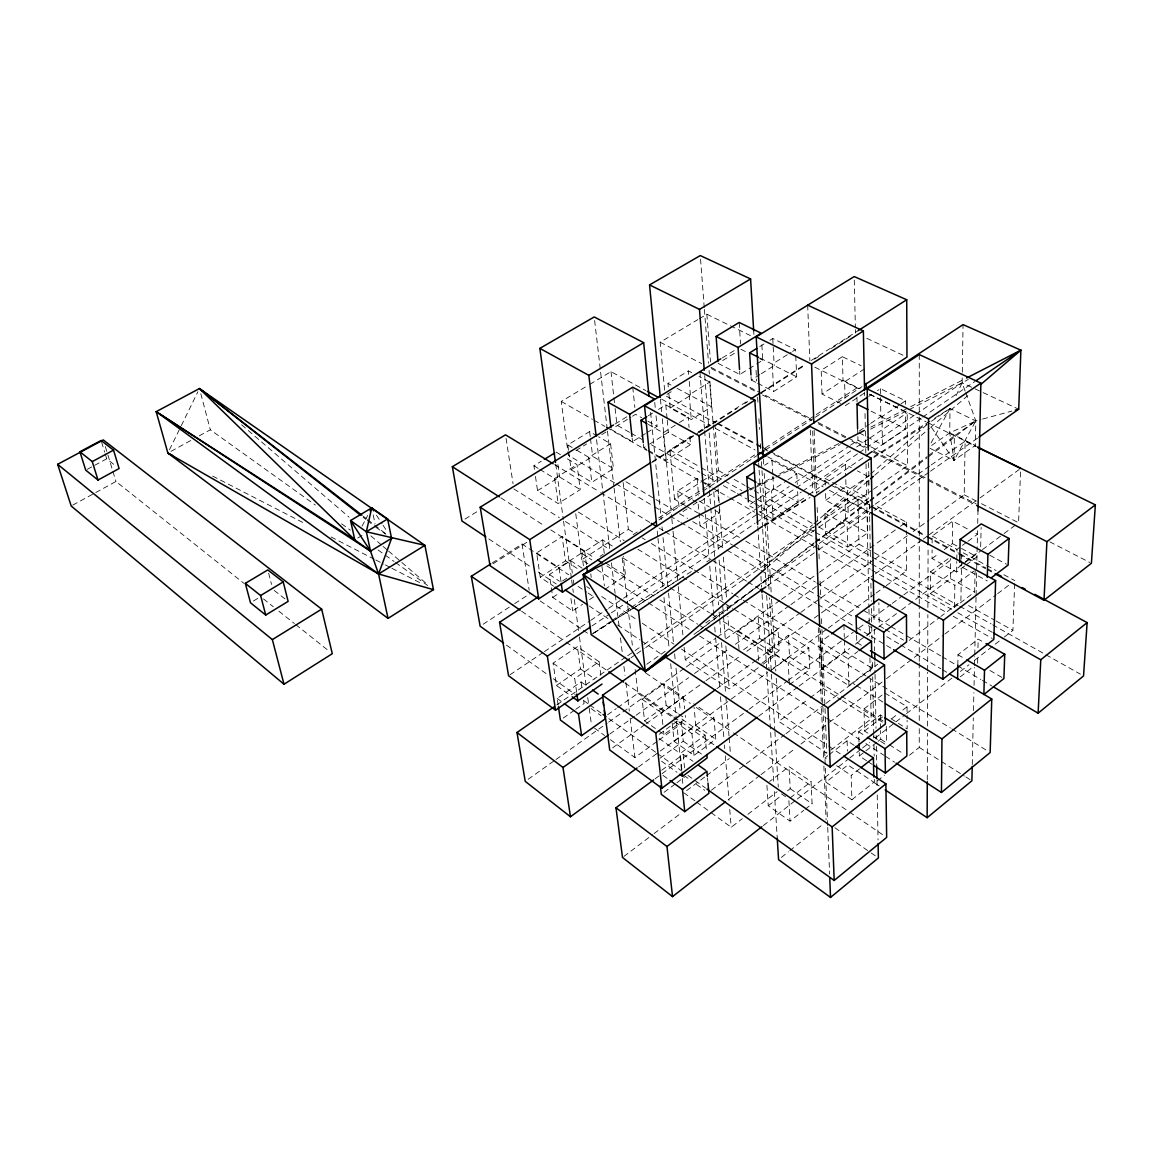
<?xml version="1.0" encoding="UTF-8"?>
<svg xmlns="http://www.w3.org/2000/svg" width="1153" height="1153" viewBox="0 0 1153 1153"><rect width="100%" height="100%" fill="white"/><g stroke="black" fill="none" stroke-linecap="round" stroke-linejoin="round"><path stroke-width="0.75" stroke-dasharray="5 3.75" d="M909.515 755.201L919.258 747.418L919.258 727.687M919.258 720.524L919.258 663.119M919.258 661.318L919.258 605.714M919.258 603.913L919.258 537.543M919.258 535.756L919.272 413.768M919.272 411.981L919.272 354.576M927.286 779.976L927.444 733.265M927.473 726.073L927.661 672.185M927.661 670.383L927.862 614.693M927.891 607.516L928.093 546.436M975.135 570.101L974.645 592.022L954.54 607.256L930.37 593.608L930.457 571.787L949.265 557.893M964.773 565.936L956.615 572.018L932.056 558.542L932.1 549.895M932.128 542.977L932.157 536.073L952.695 521.156L968.203 529.342M965.71 392.755L975.813 420.903L975.294 445.418L954.05 460.393L949.726 432.879L950 408.522L975.813 420.903L980.958 419.505M930.37 593.608L950.432 578.633L950.692 558.513M944.264 549.577L952.407 543.596L952.695 521.156M931.538 427.475L954.05 460.393L975.813 420.903L954.367 435.834L954.05 460.393L928.511 447.595M954.54 607.256L954.857 585.306L973.781 571.124M956.615 572.018L956.759 561.583M956.788 559.854L956.947 549.419L961.054 546.392M957.826 665.122L957.984 654.76L978.176 639.108L984.431 642.682M965.119 391.098L962.135 382.825L962.279 374.004M962.308 372.246L963.058 324.627M961.573 560.805L960.896 601.261L940.819 616.451M961.602 559.046L961.717 552.013L985.123 564.624M930.644 518.951L964.211 494.81L965.119 441.21L976.231 446.658M972.267 764.583L973.319 717.8M973.478 710.608L973.881 692.607M974.054 685.415L974.458 667.414M974.501 665.612L974.703 656.619M974.746 654.818L976.043 597.24M976.087 595.438L977.542 530.654M977.715 523.462L977.989 510.865M977.6 663.249L977.773 656.36M977.975 647.727L978.176 639.108M980.67 546.825L981.131 527.44M1004.378 637.032L1012.896 630.374L1014.698 582.38M1020.52 471.966L1018.575 522.741L980.194 503.025M956.068 395.666L962.135 382.825L968.318 379.38M169.448 449.829L180.502 427.259M181.295 425.644L197.869 391.775M362.042 526.157L367.692 515.506M931.091 442.911L950 408.522L931.754 420.023M764.021 567.492L812.591 524.918M813.932 523.721L869.247 475.223M870.587 474.042L927.243 424.362M766.86 567.564L816.021 525.494M817.391 524.312L869.29 479.907M874.752 475.223L929.376 428.469M930.745 427.302L970.35 393.404M851.894 799.764L873.873 782.238L847.844 765.001L825.923 782.195L851.894 799.764L851.188 775.407L859.518 768.835M781.374 857.428L788.378 851.836M789.776 850.727L823.357 823.934M879.191 785.942L874.695 782.973L884.452 775.191M766.918 785.366L768.258 805.76L790.064 821.152L803.828 810.3M805.212 809.219L812.087 803.8L811.063 781.619L788.998 766.601L769.584 781.532M866.566 760.735L859.331 756.008L864.692 751.799M866.033 750.747L876.741 742.345M878.082 741.307L880.748 739.203L880.618 730.541M960.276 676.84L972.267 667.443M763.3 825.62L795.916 800.11M797.328 799L848.392 759.063M849.804 757.953L861.147 749.075M862.574 747.966L869.665 742.417M875.329 737.992L905.119 714.687M906.532 713.577L951.917 678.079M960.42 671.421L968.924 664.762M974.602 660.323L1002.966 638.142M790.209 797.89L811.063 781.619M891.788 718.65L897.337 714.327M902.885 710.003L907.051 706.746L884.769 692.953L864.001 708.922L864.505 730.988L871.855 735.7M827.724 755.791L824.957 757.939L827.868 759.885M829.108 754.725L847.109 740.759L854.416 745.515M858.985 742.143L858.711 731.766L880.359 714.975L883.299 716.82M768.258 805.76L781.993 795.094M787.485 790.828L790.223 788.695L788.998 766.601M864.505 730.988L883.702 716.071M711.084 812.634L731.204 827.277L742.33 818.659M747.893 814.349L777.108 791.736M830.938 750.026L871.135 718.895L870.342 679.391M728.264 799.649L759.625 775.681M761.052 774.585L795.253 748.427M800.96 744.074L828.041 723.363M829.468 722.282L885.057 679.78M886.484 678.685L943.5 635.087M944.927 634.006L996.235 594.775M997.662 593.68L1009.062 584.96M693.962 634.481L814.148 542.789M815.575 541.708L868.526 501.324M869.953 500.229L927.185 456.574M928.612 455.478L954.367 435.834M698.257 631.44L814.133 543.539M815.575 542.458L868.512 502.304M869.938 501.209L927.171 457.799M928.597 456.718L975.813 420.903L949.726 432.879L931.336 445.634M828.877 635.851L820.662 641.875L821.729 668.567L848.925 685.588L871.999 668.12L871.855 660.972M623.946 856.391L652.627 834.671M654.054 833.59L681.293 812.966M711.415 790.165L784.53 734.792M785.971 733.712L824.683 704.397M826.11 703.316L877.736 664.229M909.285 640.347L939.392 617.547M686.611 790.612L705.117 776.704M706.544 775.638L729.316 758.53M825.029 708.403L826.787 753.255L778.751 721.403L808.628 698.949M810.055 697.882L822.867 688.269L820.576 630.705M664.142 792.27L675.485 783.809M676.897 782.757L685.401 776.416L690.935 780.394M848.925 685.588L848.147 658.767L857.746 651.575M821.729 668.567L844.731 651.445L844.356 639.007M861.334 645.233L856.78 642.48L865.197 636.211M866.609 635.159L873.628 629.942M963.865 562.794L959.685 565.892L987.213 580.896M965.263 561.756L977.802 552.431M758.645 716.229L797.645 687.202M799.087 686.121L849.631 648.505M855.396 644.21L861.176 639.915M866.955 635.606L877.058 628.082M878.5 627.016L900.162 610.888M901.617 609.807L981.03 550.687M982.471 549.621L1002.692 534.574M1004.133 533.493L1015.692 524.889M966.128 564.912L976.995 556.813L960.089 547.718M672.199 722.989L674.101 741.35L694.02 755.431L715.768 739.304L713.909 717.526L693.746 703.791M789.373 684.738L809.781 669.605L808.815 647.885L788.393 635.217L767.855 650.105L769.08 670.08M661.721 770.233L683.196 754.379L692.967 761.311M655.034 778.866L747.62 710.378M749.061 709.311L786.677 681.495M788.119 680.414L853.22 632.262M859.014 627.981L890.837 604.446M892.278 603.379L902.41 595.885M903.851 594.818L954.482 557.36M681.841 769.296L680.241 753.485L705.088 735.153L680.991 718.463M962.424 545.369L966.545 542.342M967.915 541.333L977.513 534.257L974.415 532.614M694.02 755.431L691.944 733.639L713.909 717.526M789.286 683.066L788.22 663.004L808.815 647.885M660.208 758.126L683.253 741.206L681.005 718.247M932.056 558.542L938.83 553.555M638.56 766.932L658.839 752.087M660.28 751.035L729.806 700.145M731.261 699.078L767.466 672.574M773.259 668.336L826.86 629.106M828.301 628.054L874.651 594.126M876.107 593.074L884.798 586.704M886.239 585.652L906.517 570.807L906.33 530.841M674.101 741.35L695.778 725.482L694.063 707.12M770.535 670.758L789.531 656.85L788.393 635.217M659.156 734.331L679.535 719.53M658.392 730.627L663.926 734.533L685.574 718.795L685.257 715.451M761.787 663.35L779.226 650.667L778.001 629.091L758.141 616.769L737.675 631.325L739.116 651.041M610.398 739.693L634.914 757.55L657.513 741.091M658.925 740.067L681.538 723.608L677.171 720.582M684.089 647.265L685.271 659.761L729.215 688.903L761.744 665.209M763.156 664.186L773.072 656.965L769.555 597.845M716.849 688.716L754.639 661.318M756.094 660.265L808.426 622.332M814.234 618.109L820.057 613.9M821.512 612.848L873.844 574.9M875.3 573.848L921.809 540.123M923.265 539.071L927.632 535.914M929.073 534.862L978.508 499.018M979.964 497.966L1019.209 469.516M644.57 720.856L666.146 705.348L663.883 683.787L642.091 699.266L644.57 720.856L657.008 729.647M743.599 649.716L759.524 638.258L758.141 616.769M612.618 747.85L644.714 724.747M646.17 723.695L704.526 681.697M705.982 680.645L740.99 655.452M746.827 651.258L799.346 613.454M800.816 612.402L819.769 598.753M821.239 597.701L873.758 559.897M875.213 558.859L907.31 535.756M913.147 531.547L929.188 520.003M662.86 724.531L661.606 712.871L683.47 697.133L663.883 683.787M758.559 660.482L757.478 643.864L778.001 629.091M609.75 734.072L634.582 716.33M636.038 715.278L688.629 677.69M694.466 673.525L729.532 648.462M735.369 644.296L789.416 605.656M790.886 604.619L818.63 584.787M820.1 583.735L898.98 527.368M900.435 526.316L906.287 522.15L875.055 505.317M528.175 779.284L554.521 760.548M555.977 759.51L607.213 723.104M608.683 722.066L684.81 667.976M686.266 666.938L719.933 643.014M725.799 638.848L779.961 600.367M781.417 599.329L818.01 573.315M819.48 572.277L858.999 544.187L857.875 496.064L868.814 501.959M607.559 714.788L616.235 708.648M617.677 707.625L637.926 693.284L634.813 666.535M685.271 659.761L715.782 638.157M717.238 637.133L728.855 628.904L727.889 616.336M847.729 546.998L867.661 532.873L867.229 511.471L844.99 499.379L824.928 513.244L825.707 534.574L847.729 546.998L847.138 525.566L867.229 511.471M646.761 664.272L665.915 650.84M705.708 622.966L817.736 544.475M819.206 543.438L873.743 505.23M875.213 504.192L929.75 465.985M931.22 464.962L965.119 441.21M767.321 585.854L817.304 550.73M818.774 549.693L868.757 514.584M874.637 510.448L929.03 472.226M930.5 471.188L977.542 438.14M563.197 718.103L574.338 710.32M575.722 709.354L584.067 703.517L583.605 700.188M825.707 534.574L845.596 520.666L844.99 499.379M825.577 493.527L825.822 500.272L848.161 512.523L868.382 498.442L867.95 476.434L857.414 470.871M556.841 704.872L626.194 656.763M627.664 655.74L633.573 651.647M635.044 650.623L642.423 645.507M643.907 644.484L815.085 525.739M816.555 524.716L857.875 496.064M630.95 657.815L635.389 654.731M636.86 653.693L644.253 648.562M645.738 647.539L817.261 528.319M818.731 527.296L871.956 490.299M873.441 489.276L907.454 465.639L907.209 412.774L869.362 394.196M558.182 705.088L557.187 698.444L581.069 681.913L586.776 685.963M576.659 692.304L574.713 678.54L599.113 661.721L577.394 646.674L553.094 663.191L556.423 685.458L570.721 695.763M848.161 512.523L847.57 490.486L867.95 476.434M556.423 685.458L580.478 668.927L577.394 646.674M825.822 500.272L845.985 486.407L845.754 477.991M931.451 421.22L950 408.522M763.473 525.595L806.624 496.179M808.109 495.17L864.649 456.631M873.585 450.549L921.189 418.107M922.674 417.083L974.761 381.6M759.323 511.442L773.072 519.297L798.121 502.232L797.631 491.596M859.201 432.937L882.405 444.77L905.653 428.93L905.566 411.376M610.542 621.51L591.172 634.669L610.931 622.274M612.027 620.501L629.913 608.366M631.397 607.357L755.056 523.404M756.541 522.395L801.234 492.057M802.733 491.048L857.846 453.619M859.345 452.61L914.459 415.181M915.958 414.172L962.135 382.825L981.534 391.876M825.289 485.096L825.044 478.351L845.38 464.529L851.404 467.7M591.965 625.978L609.807 613.915M611.306 612.906L627.664 601.837M629.149 600.843L758.515 513.344M760 512.336L850.712 450.996M856.665 446.975L868.555 438.933M870.039 437.924L907.209 412.774M510.058 674.75L542.904 652.612M544.403 651.604L589.197 621.409M590.682 620.4L607.112 609.317M608.597 608.308L622.043 599.257M623.528 598.248L756.411 508.646M757.91 507.651L789.257 486.508M795.239 482.473L848.983 446.24M850.482 445.231L857.947 440.201L857.861 436.598M772.899 476.247L773.591 488.584L748.628 505.345L753.212 507.954M859.1 431.164L869.247 424.362M870.702 423.382L880.834 416.579L880.561 397.381M773.072 519.297L771.472 490.875L786.375 480.859M787.859 479.864L796.809 473.854L772.02 460.378L764.598 465.293M882.405 444.77L882.016 416.622L899.643 404.789M901.098 403.795L905.509 400.84L880.445 388.662L877.519 390.593M582.15 568.198L570.649 560.704L549.404 574.54L552.734 597.441L572.652 610.903L582.496 604.331M589.543 599.632L593.752 596.822L593.305 593.276M604.835 589.428L625.517 575.621L623.269 556.207M719.198 509.41L719.458 512.926L700.015 525.898L698.084 503.068L717.714 490.111L718.65 502.391M868.728 396.416L871.654 394.47M845.25 405.697L864.808 392.813M552.734 597.441L558.744 593.478M687.102 508.891L679.65 513.806L687.664 518.403M693.068 504.956L697.551 502.002M562.592 580.939L568.602 577.004M600.108 556.322L603.12 554.362M633.127 534.675L640.636 529.746M658.651 517.942L705.175 487.431M706.674 486.436L754.696 454.945M765.203 448.056L814.724 415.57M816.223 414.59L856.751 388.013M658.954 519.931L756.656 455.781M765.678 449.857L813.773 418.265M815.272 417.285L861.882 386.687M483.136 624.234L513.2 604.604M514.699 603.624L529.731 593.809M587.871 563.687L581.833 559.781L628.399 529.357L622.836 479.893M685.358 505.605L674.534 499.235L700.865 482.026M702.336 481.075L718.434 470.554L714.975 424.967M540.267 577.249L565.503 560.834L562.145 536.577L536.635 552.936L540.267 577.249L553.599 586.185M840.609 403.377L822.031 394.067L843.03 380.404L842.382 356.709L861.147 365.732M561.021 581.674L559.046 567.694L584.657 551.019L562.145 536.577M864.433 368.902L844.601 381.802L845.063 398.88M583.404 565.763L581.789 553.454L602.601 539.892L612.733 546.277M679.002 506.816L677.56 491.092L697.133 478.351L703.013 481.709M842.382 356.709L821.181 370.315L822.031 394.067M648.202 450.275L665.872 460.393L690.532 444.626L689.653 434.292M757.68 383.3L773.721 391.501L796.694 376.829L795.7 354.692M492.201 562.995L522.035 544.029L568.645 574.742M674.534 499.235L669.922 449.944L692.319 435.704M698.286 431.914L714.701 421.465M652.367 461.589L696.268 433.658M697.796 432.692L749.263 399.947M761.369 392.236L805.284 364.305M811.337 360.442L858.264 330.58M493.066 563.759L527.944 541.564M652.295 462.411L697.781 433.456M699.294 432.49L711.43 424.765M712.943 423.8L737.214 408.349M744.795 403.536L747.821 401.604M761.47 392.914L805.457 364.924M814.551 359.131L820.619 355.268M831.227 348.509L852.456 334.99M648.375 424.463L663.234 432.779L677.906 423.54M679.376 422.618L688.182 417.083L689.062 427.417M760.173 358.151L772.265 364.175L791.117 352.314M792.572 351.406L795.469 349.575L795.628 352.977M643.432 444.323L643.778 447.753L648.116 445.015M649.557 444.107L668.351 432.26L690.532 444.626M751.064 376.627L751.266 380.029L759.856 374.61M761.297 373.716L774.182 365.587L796.694 376.829M535.468 476.434L537.543 490.659L558.138 503.558L580.247 489.607L577.019 464.616L566.584 458.361M568.76 452.034L571.095 469.775L591.835 482.3L613.468 468.651L610.6 443.732L598.609 436.785M668.927 394.009L670.21 408.061L691.31 419.562L711.617 406.764L709.715 382.061L699.049 376.483M594.213 632.752L613.972 620.285M615.5 619.334L633.746 607.833M635.26 606.882L691.526 571.427M706.731 561.842L709.772 559.926M764.497 525.422L808.599 497.635M816.194 492.85L819.235 490.933M873.974 456.429L930.226 420.975M612.445 621.323L630.691 609.894M632.204 608.943L683.888 576.558M764.439 526.071L810.04 497.491M873.873 457.482L927.07 424.131M611.133 429.42L632.521 441.657L639.742 437.146M641.183 436.238L645.507 433.528M646.963 432.62L657.066 426.307L655.898 414.359M718.088 363.368L739.851 374.494L747.475 369.724M749.003 368.758L755.1 364.953M756.627 363.988L762.724 360.168L761.773 343.306M539.849 469.415L554.679 478.509L577.019 464.616M576.788 450.246L588.722 457.337L610.6 443.732M677.07 388.33L689.22 394.816L709.715 382.061M537.543 490.659L559.551 476.953L580.247 489.607M571.095 469.775L592.656 456.343L613.468 468.651M670.21 408.061L690.445 395.465L711.617 406.764M648.26 415.772L652.641 413.048M658.493 409.416L665.8 404.89L688.182 417.083M759.726 346.592L764.064 343.897M769.858 340.308L772.755 338.506L795.469 349.575M464.976 519.081L478.726 510.592M575.952 450.564L586.603 443.991M601.794 434.609L607.876 430.847M671.233 391.732L665.122 395.508L715.638 422.805M615.716 426.596L630.994 417.155M632.521 416.204L635.577 414.316L641.717 417.746M722.657 360.543L736.335 352.097M615.082 424.03L627.347 416.464M722.369 357.862L736.176 349.359M534.43 469.329L533.911 465.769L541.333 461.214M568.53 450.261L567.824 444.943L589.615 431.568L597.11 435.906M668.279 386.976L667.947 383.459L688.384 370.906L692.953 373.298M253.473 600.987L257.926 598.292M357.776 538.033L362.273 535.323M614.592 482.905L568.357 455.248L561.252 401.46L588.376 385.203M589.889 384.295L610.989 371.655L645.81 390.579M664.632 390.175L660.15 342.21L697.81 319.64M699.323 318.732L706.861 314.221L750.372 335.581M72.74 505.144L115.977 481.478L243.802 583.245M171.019 451.327L191.456 440.143M199.325 435.834L210.336 429.81L315.331 505.028M87.21 469.343L93.206 466.1M94.705 465.293L106.71 458.808L114.969 465.308M749.349 489.42L773.303 477.14M779.687 473.854L838.793 443.545M870.731 427.172L909.068 407.499M910.668 406.692L964.975 378.833M750.199 490.097L753.413 488.468M755.028 487.661L774.283 477.904M775.897 477.097L840.119 444.582M870.63 429.147L907.555 410.454M909.155 409.646L962.135 382.825M982.673 419.043L1011.844 411.088M866.753 338.319L906.964 357.084M983.149 392.625L1018.704 409.214M843.03 380.404L860.109 388.777M949.726 432.879L975.294 445.418M814.854 367.216L859.994 389.368M869.665 394.124L926.09 421.811M927.704 422.603L976.058 446.326M871.077 411.174L882.016 416.622M880.834 416.579L905.653 428.93M740.903 349.273L748.701 353.164M759.611 358.612L762.724 360.168M751.266 380.029L756.08 382.493M857.947 440.201L869.117 445.937M870.717 446.759L907.454 465.639M964.211 494.81L978.594 502.204M212.671 476.103L305.459 523.822M331.07 536.995L374.264 559.219M375.864 560.041L383.863 564.148M385.462 564.97L390.262 567.449M391.861 568.27L422.257 583.908M710.868 367.259L811.597 419.144M817.996 422.445L846.778 437.261M848.377 438.082L865.961 447.148M873.96 451.27L926.724 478.452M928.324 479.273L976.288 503.976M1049.835 541.867L1089.801 562.462M660.15 342.21L701.701 363.627M711.286 368.571L756.037 391.645M762.436 394.946L811.971 420.499M818.371 423.8L845.538 437.809M851.937 441.095L866.321 448.517M872.706 451.817L927.041 479.835M928.641 480.657L974.991 504.553M667.947 383.459L670.988 385.088M989.764 555.256L1006.598 564.249M845.985 486.407L868.382 498.442M952.407 543.596L958.561 546.897M825.044 478.351L831.054 481.579M832.552 482.386L847.57 490.486M932.157 536.073L956.947 549.419M986.68 565.474L996.048 570.519M1003.845 574.713L1014.77 580.608M717.872 423.18L760.663 446.283M762.248 447.133L768.59 450.564M770.175 451.414L828.805 483.093M835.147 486.508L870.011 505.345M871.596 506.196L925.484 535.295M927.07 536.159L958.763 553.267M960.348 554.132L985.714 567.824M987.299 568.674L993.627 572.104M717.224 423.655L755.114 444.136M756.685 444.986L767.739 450.953M774.052 454.368L829.31 484.231M830.881 485.082L870.356 506.412M871.927 507.262L925.6 536.275M927.185 537.125L957.177 553.339M958.748 554.189L985.584 568.703M987.17 569.553L993.482 572.969M661.635 399.169L709.124 424.967M715.451 428.397L755.028 449.901M767.682 456.775L823.083 486.869M829.425 490.313L868.987 511.802M845.596 520.666L867.661 532.873M950.432 578.633L974.645 592.022M824.928 513.244L847.138 525.566M930.457 571.787L954.857 585.306M773.591 488.584L798.121 502.232M647.856 421.162L657.066 426.307M757.579 483.121L771.472 490.875M858.999 544.187L906.517 570.807M968.549 605.541L994.535 620.098M996.062 620.963L1012.896 630.374M718.434 470.554L727.831 475.843M734.101 479.374L745.069 485.543M746.64 486.422L812.447 523.448M818.716 526.964L870.429 556.049M871.999 556.942L958.186 605.411M959.743 606.291L991.09 623.917M992.661 624.811L1044.373 653.895M1045.93 654.774L1080.404 674.159M669.922 449.944L699.655 466.763M701.211 467.657L723.118 480.052M724.689 480.931L741.898 490.674M749.724 495.098L813.874 531.389M815.445 532.282L870.212 563.255M871.769 564.148L951.571 609.288M957.84 612.834L992.257 632.305M629.509 432.332L616.999 425.212L614.794 405.582M631.08 433.211L642.019 439.437M651.402 444.77L699.871 472.312M701.442 473.206L717.08 482.098M723.335 485.644L735.845 492.763M737.401 493.643L746.784 498.975M748.355 499.869L753.039 502.535M754.61 503.429L814.018 537.197M815.589 538.076L870.313 569.193M871.884 570.072L946.93 612.733M953.185 616.293L992.286 638.503M643.778 447.753L646.732 449.439M704.483 482.545L711.833 486.753M561.252 401.46L592.455 419.317M594.011 420.211L604.936 426.451M606.492 427.345L647.049 450.564M648.606 451.457L700.087 480.916M701.644 481.81L710.997 487.171M712.568 488.065L728.163 497.001M729.719 497.88L754.682 512.177M756.238 513.071L813.946 546.104M815.517 546.998L870.111 578.244M699.035 501.022L709.254 506.974M715.091 510.375L719.458 512.926M989.98 670.469L1002.346 677.676M677.56 491.092L696.614 502.218M957.984 654.76L965.364 659.069M686.914 506.513L697.738 512.883M699.28 513.791L739.52 537.471M745.703 541.103L815.33 582.078M816.872 582.986L861.738 609.389M863.294 610.297L889.597 625.776M891.139 626.699L905.062 634.885M906.604 635.793L940.646 655.826M942.203 656.734L956.125 664.935M957.667 665.843L980.872 679.492M982.428 680.414L991.71 685.876M883.803 628.457L879.235 625.762L878.874 602.702M885.317 629.351L903.548 640.131M567.824 444.943L575.289 449.367M625.92 481.738L673.784 510.159M692.737 521.588L732.429 544.994M733.971 545.917L815.791 594.501M817.333 595.424L854.373 617.431M868.267 625.675L871.351 627.506M886.787 636.687L899.138 644.023M900.68 644.931L940.819 668.769M942.361 669.691L946.988 672.444M616.134 483.813L653.117 505.936M654.659 506.859L668.524 515.146M670.066 516.068L679.319 521.603M680.861 522.525L725.554 549.246M727.082 550.168L759.452 569.524M760.994 570.447L816.468 603.61M818.01 604.532L855.007 626.655M856.549 627.578L891.99 648.764M556.164 452.106L560.632 454.786M554.622 464.659L599.128 491.668M600.655 492.605L649.759 522.41M658.968 527.988L663.566 530.784M665.108 531.72L711.142 559.666M712.669 560.603L746.438 581.083M747.966 582.02L758.703 588.534M844.731 651.445L871.999 668.12M533.911 465.769L538.365 468.493M820.662 641.875L848.147 658.767M628.399 529.357L634.539 533.147M642.192 537.874L645.262 539.763M651.402 543.539L692.78 569.078M694.308 570.029L732.631 593.665M734.173 594.602L741.826 599.344M743.368 600.281L865.989 675.932M867.517 676.883L881.31 685.386M882.852 686.338L950.288 727.947M951.83 728.898L987.083 750.646M578.33 512.062L624.162 540.656M637.912 549.232L723.479 602.615M725.006 603.567L732.645 608.337M734.173 609.288L854.877 684.594M856.405 685.545L883.904 702.696M890.966 718.708L907.152 728.898L907.108 720.38M789.531 656.85L809.781 669.605M759.524 638.258L779.226 650.667M864.001 708.922L883.27 721.101M513.863 488.901L559.349 517.683M565.417 521.531L609.389 549.361M623.038 557.994L668.524 586.791M670.052 587.742L709.47 612.69M710.983 613.655L717.051 617.489M723.118 621.337L839.874 695.23M841.387 696.196L882.333 722.095M767.855 650.105L788.22 663.004M737.675 631.325L757.478 643.864M919.258 747.418L964.369 776.027M965.883 776.978L970.394 779.832M822.867 688.269L840.969 699.756M842.483 700.707L871.135 718.895M728.855 628.904L773.072 656.965M605.397 562.736L625.517 575.621M880.748 739.203L888.012 743.844M889.453 744.78L903.966 754.076M873.325 736.652L886.542 745.141M500.82 497.822L544.749 526.013M550.803 529.904L594.732 558.11M606.838 565.892L653.794 596.029M659.862 599.92L697.724 624.234M699.237 625.2L703.777 628.126M581.789 553.454L591.878 559.954M858.711 731.766L866.033 736.464M596.937 569.553L646.804 601.823M648.317 602.803L690.618 630.172M699.684 636.038L825.101 717.195M826.615 718.175L859.85 739.678M865.889 743.599L884.034 755.33M885.533 756.31L894.598 762.176M565.503 560.834L578.907 569.596M868.022 761.686L872.36 764.525M536.635 552.936L559.046 567.694M586.69 586.632L589.702 588.621M601.722 596.548L636.312 619.334M642.322 623.297L673.9 644.109M681.409 649.067L827.249 745.198M828.762 746.193L842.281 755.114M578.057 586.416L586.618 592.094M588.044 593.031L593.752 596.822M549.404 574.54L559.436 581.213M836.617 765.707L851.188 775.407M488.872 538.97L532.282 567.982M538.278 571.989L556.236 583.98M589.183 605.988L608.64 619.002M617.619 624.998L640.088 640.001M641.587 641.01L661.044 654.01M540.137 600.915L581.775 629.336M583.274 630.345L587.727 633.401M645.723 672.977L690.344 703.431M696.297 707.495L731.982 731.852M733.467 732.876L847.988 811.035M849.473 812.043L885.173 836.415M790.223 788.695L812.087 803.8M695.778 725.482L715.768 739.304M666.146 705.348L677.243 713.03M678.641 713.995L685.574 718.795M834.858 827.739L869.665 851.908M871.12 852.917L875.473 855.93M521.603 611.205L564.48 640.996M565.964 642.019L607.372 670.787M625.113 683.109L672.444 715.984M673.914 717.007L713.837 744.737M637.926 693.284L675.716 719.558M781.489 793.869L785.885 796.925M674.721 721.648L691.944 733.639M642.091 699.266L661.606 712.871M580.478 668.927L594.833 679.031M683.253 741.206L701.514 754.048M375.763 527.18L385.823 534.271M553.094 663.191L574.713 678.54M659.069 738.453L680.241 753.485M341.576 523.837L350.339 530.106M378.04 549.967L383.877 554.146M385.333 555.184L394.081 561.453M395.537 562.505L427.619 585.479M506.47 645.118L547.43 674.534M553.281 678.742L575.232 694.495M584.009 700.793L588.39 703.95M589.86 705.002L601.563 713.404M608.87 718.665L655.697 752.275M657.152 753.327L682.028 771.198M687.88 775.392L693.731 779.601M695.201 780.653L705.434 788.003M591.158 708.605L601.073 715.754M696.47 784.386L704.771 790.353M661.563 761.196L676.955 772.294M557.187 698.444L561.453 701.543M663.033 775.378L668.596 779.414M683.772 792.745L695.273 801.119M696.7 802.157L709.643 811.582M594.53 728.148L604.633 735.499M363.325 516.299L366.15 518.49M367.562 519.599L387.336 535.006M363.08 517.193L365.89 519.412M367.303 520.522L372.952 524.961M274.183 590.422L285.339 599.185M263.461 598.897L273.29 606.723M278.911 611.205L294.361 623.499M295.773 624.623L328.072 650.335M241.626 424.808L349.1 517.178M370.877 535.886L381.758 545.239M383.113 546.407L387.192 549.909M388.561 551.076L428.008 584.989M376.454 515.146L382.119 523.837M383.07 525.278L387.797 532.527M101.608 442.132L104.664 452.135M105.168 453.806L106.71 458.808M105.327 446.571L112.432 469.847M112.936 471.505L115.977 481.478M200.809 393.706L210.336 429.81M268.649 573.156L271.546 584.47M373.197 514.915L375.028 523.678M506.052 438.327L513.056 483.669M522.035 544.029L529.184 590.25M554.679 478.509L558.138 503.558M570.937 598.508L572.652 610.903M581.069 681.913L581.991 688.557M557.865 464.529L559.551 476.953M570.649 560.704L572.32 573.027M573.286 580.06L573.762 583.577M555.746 464.169L563.313 519.398M563.558 521.185L571.384 578.186M571.629 579.973L572.594 587.093M572.839 588.88L573.329 592.44M574.309 599.56L579.195 635.188M579.44 636.975L586.272 686.857M587.742 697.536L588.967 706.458M589.212 708.23L591.403 724.271M575.751 513.705L581.833 559.781M590.783 573.819L591.244 577.365M584.657 551.019L586.488 564.97M599.113 661.721L600.9 675.485M588.722 457.337L591.835 482.3M601.967 566.44L604.388 585.897M589.615 431.568L590.264 436.872M590.48 438.644L592.656 456.343M602.601 539.892L604.331 553.944M596.577 439.653L602.615 489.665M602.817 491.452L609.721 548.597M611.436 562.88L615.097 593.247M615.313 595.034L619.19 627.174M620.487 637.897L622.202 652.18M623.932 666.463L625.012 675.399M625.863 682.533L629.307 711.113M630.172 718.261L634.914 757.55M594.631 320.505L600.425 370.444M600.627 372.232L607.256 429.305M607.472 431.092L613.886 486.379M614.102 488.166L620.314 541.679M622.173 557.735L627.563 604.1M627.765 605.887L632.334 645.132M610.989 371.655L614.592 403.795M632.161 438.241L632.521 441.657M663.566 731.204L663.926 734.533M632.738 387.192L634.871 407.542M657.253 531.144L657.786 536.52M657.974 538.307L663.249 590.278M663.969 597.441L669.057 647.611M670.686 663.739L676.321 719.285M676.508 721.072L681.596 771.242M682.317 778.405L683.037 785.582M650.609 412.414L661.274 519.729M661.981 526.878L662.341 530.452M663.047 537.615L668.38 591.258M668.553 593.046L673.712 644.916M674.606 653.852L675.139 659.228M676.018 668.163L680.284 711.084M683.196 754.379L684.551 767.941M654.731 402.411L655.235 407.528M683.47 697.133L684.608 708.792M660.438 399.154L661.635 411.65M662.312 418.798L671.666 516.962M671.839 518.749L672.862 529.458M673.035 531.245L678.137 584.787M678.295 586.574L682.893 634.77M663.234 432.779L665.872 460.393M665.8 404.89L667.083 418.568M667.241 420.283L668.351 432.26M707.524 778.016L707.841 781.431M705.088 735.153L706.501 750.963M688.384 370.906L688.672 374.422M689.263 381.441L690.445 395.465M697.133 478.351L698.603 495.79M689.22 394.816L691.31 419.562M704.166 498.327L705.348 512.624M705.492 514.411L709.167 559.104M709.758 566.253L714.168 619.896M714.745 627.045L715.48 635.98M715.638 637.768L719.89 689.609M720.481 696.772L723.853 737.891M724.444 745.04L724.733 748.614M725.323 755.763L728.999 800.456M729.734 809.406L731.204 827.277M699.9 371.583L704.483 429.017M704.627 430.804L709.225 488.238M709.369 490.039L710.652 506.196M710.796 507.983L714.673 556.438M714.817 558.239L718.55 604.907M719.126 612.084L719.558 617.46M719.688 619.262L720.985 635.418M721.562 642.596L725.727 694.639M725.857 696.441L729.013 735.931M729.157 737.718L730.31 752.073M704.685 375.633L708.605 425.745M709.167 432.908L713.231 484.822M713.793 491.985L718.564 552.849M719.126 560.012L722.484 602.976M722.628 604.763L723.32 613.713M723.464 615.5L725.295 638.776M725.842 645.939L729.215 688.903M706.861 314.221L710.479 361.956M700.548 259.166L704.252 307.635M704.397 309.422L708.519 363.267M709.066 370.444L709.34 374.033M709.888 381.225L718.002 487.114M718.132 488.915L722.801 549.938M723.363 557.115L726.52 598.393M727.067 605.57L727.759 614.549M739.621 371.107L739.851 374.494M739.174 322.451L740.557 343.911M757.795 526.229L760.476 569.251M760.922 576.428L761.6 587.18M762.047 594.357L766.731 669.648M766.846 671.435L773.778 782.57M774.34 791.534L777.237 838.145M758.645 462.843L758.977 468.219M759.092 470.02L762.551 527.339M762.666 529.126L766.024 584.657M766.673 595.409L771.343 672.43M771.443 674.217L774.802 729.748M774.917 731.535L778.275 787.067M763.358 459.053L763.776 466.244M764.194 473.436L771.472 597.413M771.573 599.214L775.796 671.089M776.214 678.281L778.751 721.403M753.687 330.897L753.889 334.471M756.022 370.315L756.671 381.052M757.622 397.18L758.054 404.357M758.905 418.683L759.539 429.435M760.389 443.761L760.706 449.137M761.456 461.676L761.888 468.853M761.989 470.64L769.123 590.682M772.02 460.378L772.813 474.488M788.911 800.672L790.064 821.152M772.755 338.506L773.101 345.28M773.202 346.967L774.182 365.587M772.265 364.175L773.721 391.501M796.809 473.854L797.299 484.491M810.271 430.055L812.822 492.936M818.284 627.679L821.267 701.327M821.556 708.519L823.602 758.818M823.891 766.01L826.081 819.913M814.148 430.372L816.612 493.153M817.174 507.507L817.881 525.437M818.644 545.182L819.279 561.324M820.042 581.054L820.749 598.984M821.527 618.714L821.873 627.693M821.945 629.48L824.957 706.616M807.662 305.127L809.867 360.889M812.663 431.035L815.085 492.201M819.754 627.967L822.838 705.204M822.911 707.005L827.652 825.562M827.724 827.364L829.598 874.06M843.924 624.782L844.299 637.22M847.109 740.759L847.426 751.151M845.38 464.529L845.711 476.304M856.607 635.375L856.78 642.48M859.244 752.534L859.331 756.008M854.287 280.093L855.367 327.769M855.411 329.527L855.497 333.058M856.953 397.007L857.083 402.411M857.573 428.642L857.818 434.796M868.584 462.656L869.074 487.849M869.376 504.048L869.593 514.843M869.621 516.645L870.515 563.428M870.89 583.231L871.236 601.217M871.365 608.424L871.682 624.623M871.711 626.41L871.956 639.007M872.403 662.413L872.533 669.605M872.677 676.797L873.743 732.587M873.772 734.389L873.844 737.992M873.974 745.184L874.19 755.979M874.623 779.37L874.695 782.973M864.591 392.034L864.664 395.623M865.024 413.596L865.817 453.1M866.033 463.881L868.915 607.545M868.944 609.346L869.276 625.502M869.304 627.304L869.477 636.283M869.91 657.83L870.198 672.199M873.815 605.801L874.104 622.015M874.233 629.221L874.623 650.825M874.824 661.635L875.012 672.444M875.055 674.246L876.021 728.278M876.15 735.484L876.222 739.073M876.352 746.279L876.712 766.096M876.972 780.509L877.102 787.701M877.231 794.907L878.038 839.932M880.359 714.975L880.589 728.811M886.282 726.39L886.527 743.426M880.445 388.662L880.546 395.638M906.287 522.15L906.316 529.097M905.509 400.84L905.523 404.357M907.051 706.746L907.108 718.679"/><path stroke-width="1.5" d="M885.187 789.92L927.156 817.693L927.271 781.763M928.107 544.634L928.54 418.885L980.886 383.099L919.272 354.576L867.186 388.878L868.353 450.059M896.112 763.156L941.439 792.486L941.958 738.929L991.753 699.021L950.072 674.274M893.532 649.687L942.851 679.175L943.413 620.213L995.615 580.579L870.573 512.667M957.61 678.93L957.826 665.122M959.743 562.376L960.118 539.431L981.217 523.923L1009.062 538.465L1008.14 565.056L991.393 577.739M972.224 766.385L971.893 780.783L927.156 817.693M977.989 510.865L980.886 383.099M1004.739 654.299L984.518 670.253L983.869 694.538L1003.903 678.569L1004.739 654.299L985.988 643.576M987.299 577.35L987.919 554.276L1009.062 538.465M991.753 699.021L990.153 752.534L941.439 792.486M995.615 580.579L993.843 639.396L942.851 679.175M979.012 437.102L1018.704 409.214L1020.881 350.166L963.058 324.627L583.231 574.612L591.172 634.669L645.32 671.594L765.851 586.891M993.252 686.784L1038.118 713.188L1040.77 659.761L1087.135 622.606L1034.846 594.357M995.068 573.819L1043.998 600.266L1046.91 541.651L1095.35 504.87L977.672 447.119M1087.135 622.606L1083.546 675.932L1038.118 713.188M1095.35 504.87L1091.401 563.284L1043.998 600.266M433.456 589.659L378.573 573.978L370.502 551.163L366.351 531.764L371.713 507.896L387.61 518.936L391.573 538.321L378.573 573.978L388.028 618.412L433.456 589.659L424.924 545.34L199.44 388.561L156.188 411.664L167.877 453.057L388.028 618.412M370.113 510.938L371.713 507.896L373.615 510.793M652.065 665.67L645.32 671.594L583.231 574.612L747.749 490.241M765.491 568.732L645.32 671.594L638.503 610.773L583.231 574.612L592.858 569.741M870.659 478.74L873.383 476.391M981.275 384.064L1020.881 350.166L966.574 378.011M777.237 838.145L778.578 859.662L830.52 897.423L878.37 857.947L878.11 843.535M706.904 789.056L834.181 880.46L886.657 837.424L885.893 783.853L843.794 756.109M834.181 880.46L832.149 826.917L885.893 783.853M873.815 765.477L885.389 773.058L906.863 755.936L906.734 731.593L884.755 717.742M860.916 767.739L873.412 757.881L855.872 746.467M885.389 773.058L885.043 748.715L906.734 731.593M653.592 779.932L615.976 807.749L622.505 857.472L672.545 896.63L761.888 826.73M665.54 657.008L830.218 767.048L885.374 724.026L884.538 664.921L760.245 589.471M672.545 896.63L666.967 846.518L725.41 801.839M655.336 663.955L645.32 671.594L655.322 663.998M659.617 660.669L666.78 655.221L658.19 661.822M870.429 650.724L884.077 658.983L906.589 641.933L906.46 615.169L878.817 599.156L856.102 615.832L856.549 633.602M660.366 785.914L661.318 794.388L684.752 811.654L708.922 793.336L708 783.132M830.218 767.048L827.984 707.856L884.538 664.921M684.752 811.654L682.49 789.517L706.919 771.213L707.38 776.315M859.129 650.551L871.481 641.313L843.924 624.782L831.616 633.833M884.077 658.983L883.688 632.19L906.46 615.169M640.866 668.394L602.543 695.245L609.692 749.954L661.894 788.248L757.204 717.296M679.751 774.312L682.547 776.329L707.135 757.997L706.818 754.48M553.887 706.919L516.991 732.501L525.235 781.359L570.476 816.756L637.105 767.984M661.894 788.248L655.783 732.991L715.393 689.782M570.476 816.756L562.995 767.48L608.28 735.11M558.427 706.746L560.416 720.048L581.588 735.643L605.325 718.809L604.244 710.464M581.588 735.643L578.503 713.938L602.486 697.118M572.162 696.787L577.869 700.909L602.025 684.075M538.581 596.692L499.566 622.274L508.559 675.759L555.544 710.219L629.466 658.839M819.682 626.165L814.508 496.828L871.149 458.116L810.127 426.466L753.889 463.492L757.68 524.442M638.503 610.773L761.989 526.604M866.148 455.622L872.086 451.572M976.245 380.591L1020.881 350.166M555.544 710.219L547.358 656.143L590.48 626.987M748.398 501.814L746.784 477.083L754.206 472.168M857.573 428.642L857.01 404.17L867.258 397.381M555.083 587.18L562.491 592.138L583.375 578.374M613.54 424.967L480.196 507.205L490.039 565.691L538.696 598.883L655.942 521.905M758.155 454.786L764.165 450.837M864.88 384.713L906.964 357.084L906.719 299.751L854.2 276.561L756.181 336.878L763.142 455.464M503.544 643.014L480.138 626.209L471.318 576.284L490.717 563.947M480.196 507.205L529.731 539.618L650.854 462.555M750.776 398.981L759.856 393.202M858.264 330.58L906.719 299.751M720.841 358.799L644.527 405.712L699.035 435.748L754.855 400.149L758.544 461.056M756.181 336.878L811.553 364.002L863.366 330.969L864.548 390.247M284.013 684.248L332.295 653.693L321.658 609.144L103.294 439.927L57.65 464.313L71.198 505.994L284.013 684.248L272.353 639.612L57.65 464.313M643.244 442.608L640.953 420.312L646.79 416.68M750.963 374.941L749.609 352.876L756.829 348.379M272.353 639.612L321.658 609.144M172.676 455.521L167.877 453.057L378.573 573.978L424.924 545.34L366.351 531.764L350.555 520.536L371.713 507.896M608.02 402.238L629.596 414.302L654.4 399.01L632.738 387.192L608.02 402.238L610.946 427.72M716.128 336.46L738.079 347.428L761.196 333.174L739.174 322.451L716.128 336.46L717.959 361.566M544.302 459.384L554.679 453.014M265.723 615.039L288.12 601.39L283.234 581.89L267.813 569.928L245.33 583.36L250.489 602.774L265.723 615.039L260.621 595.524L245.33 583.36M391.573 538.321L370.502 551.163L156.188 411.664L378.573 573.978M260.621 595.524L283.234 581.89M366.351 531.764L387.61 518.936M485.874 536.967L461.921 520.969L452.351 466.706L505.518 434.84L553.094 463.722M643.677 342.672L594.213 316.945L539.863 348.379L588.823 375.359L643.677 342.672L649.009 396.315M660.28 397.367L649.557 284.921L699.496 309.393L750.589 278.94L753.687 330.897M649.557 284.921L700.275 255.577L750.589 278.94M98.005 480.052L119.105 468.55L113.542 450.131L101.089 440.475L79.917 451.774L85.711 470.15L98.005 480.052L92.254 461.589L79.917 451.774M92.254 461.589L113.542 450.131M840.393 442.723L864.346 430.444M1015.274 410.151L1018.704 409.214M807.662 305.127L863.366 330.969M867.186 388.878L928.54 418.885M977.816 447.436L1020.664 468.464M857.01 404.17L867.95 409.618M749.609 352.876L758.66 357.401M976.591 505.389L1046.91 541.651M699.9 371.583L754.855 400.149M960.118 539.431L987.919 554.276M996.797 573.819L1001.553 576.385M1022.163 587.511L1025.334 589.226M647.395 391.429L658.464 397.454M759.769 452.48L766.111 455.911M753.889 463.492L814.508 496.828M746.784 477.083L756.037 482.257M640.953 420.312L646.891 423.627M993.828 633.199L1040.77 659.761M871.668 579.137L943.413 620.213M966.834 659.92L984.518 670.253M856.102 615.832L883.688 632.19M651.301 523.332L655.898 526.128M885.432 703.661L941.958 738.929M452.351 466.706L499.307 496.842M597.758 560.055L602.298 562.967M705.29 629.091L827.984 707.856M867.488 737.416L885.043 748.715M156.188 411.664L354.793 539.849L370.502 551.163L350.555 520.536L354.793 539.849L199.44 388.561L361.912 515.189M565.229 589.99L587.684 604.994M471.318 576.284L520.118 610.182M608.856 671.81L623.643 682.086M716.806 746.798L832.149 826.917M499.566 622.274L547.358 656.143M602.543 695.245L655.783 732.991M592.498 690.027L598.205 694.077M698.545 765.275L705.521 770.218M603.019 714.456L605.945 716.561M564.293 703.604L578.503 713.938M669.979 780.437L682.49 789.517M516.991 732.501L562.995 767.48M615.976 807.749L666.967 846.518M360.255 514.987L199.44 388.561L202.164 390.896M529.731 539.618L538.696 598.883M561.266 583.418L562.491 592.138M576.904 694.034L577.869 700.909M539.863 348.379L555.501 462.396M603.149 702.119L603.581 705.463M586.704 566.714L587.396 571.946M588.823 375.359L596.144 436.079M629.596 414.302L631.974 436.526M682.201 772.813L682.547 776.329M644.527 405.712L656.706 525.768M699.035 435.748L703.878 494.738M699.496 309.393L704.267 370.257M738.079 347.428L739.52 369.421M761.701 588.981L761.931 592.556M811.553 364.002L813.874 423.194M829.742 877.664L830.52 897.423M859.028 743.887L859.158 749.075M871.481 641.313L871.783 657.397M866.148 383.3L866.249 388.417M873.412 757.881L873.772 777.021M871.149 458.116L873.772 603.999M874.651 652.627L874.781 659.833M876.712 766.096L876.943 778.707"/></g></svg>
